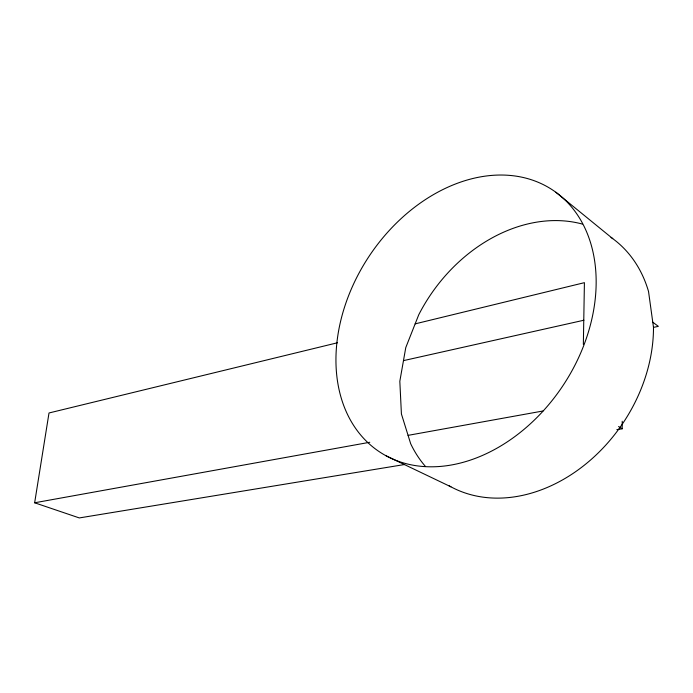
<?xml version="1.0" encoding="UTF-8"?>
<svg xmlns="http://www.w3.org/2000/svg" width="693" height="693" viewBox="0 0 693 693"><rect width="100%" height="100%" fill="white"/><g stroke="black" fill="none" stroke-linecap="round" stroke-linejoin="round"><path stroke-width="1.04" d="M616.839 429.669L622.175 428.794L622.227 421.257M583.35 344.36L584.416 282.666L415.15 323.865M404.599 464.518L79.314 517.931L34.65 502.78L49.004 412.976L337.517 342.758M403.499 360.62L583.913 320.227M449.073 485.793A148.38 115.636 -55.6 0 0 582.709 466.467A148.38 115.636 -55.6 0 0 653.49 327.382L658.35 326.351L652.78 322.202M34.65 502.78L369.776 442.273M408.073 435.36L543 410.992M386.166 455.838L450.944 486.824M618.554 426.533L622.175 428.794M555.821 192.23A156.947 116.528 -56.6 0 1 502.659 444.819A156.947 116.528 -56.6 0 1 339.622 325.658A156.947 116.528 -56.6 0 1 555.821 192.23L612.759 238.652M653.49 327.382L648.535 291.502A148.38 115.636 -55.6 0 0 611.044 237.422M425.285 466.25A148.38 115.636 -55.6 0 1 410.672 443.711L401.412 413.955L399.826 381.289L405.769 347.6L418.754 314.752A148.38 115.636 -55.6 0 1 582.38 224.073"/></g></svg>
